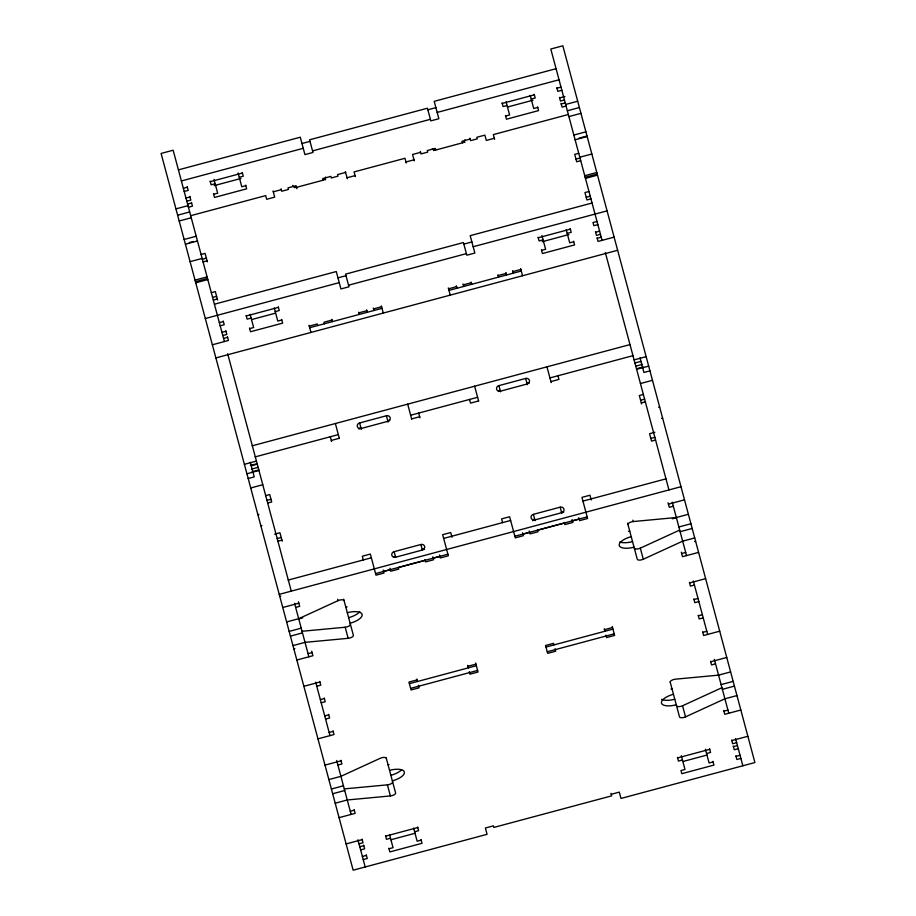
<?xml version="1.0" encoding="UTF-8"?>
<svg xmlns="http://www.w3.org/2000/svg" width="916" height="916" viewBox="0 0 916 916"><rect width="100%" height="100%" fill="white"/><g stroke="black" fill="none" stroke-linecap="round" stroke-linejoin="round"><path stroke-width="1.37" d="M344.061 600.587A4.156 1.637 -15 0 0 338.061 600.644L298.685 618.712L286.628 621.941M634.319 548.203A4.156 1.637 -15 0 0 640.318 548.146L679.695 530.078M627.597 523.128L637.284 559.287A4.156 1.637 -15 0 0 643.295 559.229L682.672 541.161L694.717 537.932M676.558 705.824A4.156 1.637 -15 0 0 682.557 705.767L721.934 687.698M670.146 681.916L679.523 716.919A4.156 1.637 -15 0 0 685.523 716.862L724.899 698.793L736.956 695.565M178.414 169.872L300.276 137.217L304.936 154.609L312.974 152.457L309.585 139.793L427.429 108.225L430.829 120.878L438.856 118.725L434.195 101.332L556.069 68.689M301.971 143.526L310.009 141.373M427.852 109.794L435.89 107.641M181.379 180.967L303.253 148.312M437.172 112.428L559.035 79.772M312.551 150.888L430.405 119.309M183.36 188.318L187.368 187.242M556.985 88.199L561.004 87.123M210.279 181.666L242.419 173.055M502.22 103.439L534.36 94.829M184.196 191.467L188.215 190.391L187.23 186.704M561.851 90.283L557.833 91.36L556.848 87.661M215.145 183.738L211.127 184.814L210.13 181.128M239.248 177.28L243.267 176.204L242.271 172.517M507.086 105.512L503.067 106.588L502.082 102.901M531.188 99.054L535.207 97.978L534.223 94.291M214.207 185.627L241 178.448M507.498 107.035L532.94 100.222M185.959 198.039L189.978 196.963M559.596 97.92L564.954 96.489M186.807 201.188L190.826 200.112L189.83 196.413M564.462 100.004L560.443 101.081L559.447 97.382M213.657 194.272L217.676 193.196L213.978 179.41M245.797 185.662L241.778 186.738L238.091 172.952M505.598 116.046L509.617 114.969L506.101 101.825M537.749 107.435L533.73 108.512L530.204 95.367M187.574 204.085L191.593 203.009M561.21 103.966L565.229 102.89M175.952 208.882L187.998 205.653M565.653 104.458L577.71 101.229M188.421 207.234L192.44 206.157L191.455 202.459M566.077 106.038L562.058 107.115L561.073 103.428M177.635 215.191L189.692 211.962M567.347 110.767L579.393 107.538M273.289 191.81L281.315 189.658M345.595 172.437L337.569 174.59L337.993 176.17L331.294 177.967L330.871 176.387L322.833 178.54L323.256 180.12M420.593 152.342L412.555 154.495L414.261 160.861M470.148 139.072L462.111 141.224L462.534 142.793L435.764 150.029A3.114 2.874 -15 0 1 432.329 148.793M190.688 215.695L265.686 195.6L266.671 199.299L274.708 197.146L273.06 190.986M568.344 114.5L493.346 134.595L494.617 139.324M179.192 220.996L191.249 217.768M568.905 116.584L580.95 113.355M347.027 177.761L355.065 175.609M405.948 161.972L413.986 159.819M494.342 138.293L486.304 140.446L484.873 135.121L476.847 137.274L477.259 138.854L470.572 140.64L469.908 138.179M184.15 239.477L196.196 236.248M573.851 135.053L585.908 131.824M189.28 242.591L193.299 241.515M578.992 138.167L587.03 136.015M185.41 244.206L197.467 240.977M575.122 139.782L587.167 136.553M201.085 254.499L205.104 253.423L207.359 261.839M578.74 153.304L574.721 154.38L576.702 161.777L580.721 160.701M190.093 261.655L202.138 258.426M579.794 157.231L591.851 154.002M202.356 259.228L206.375 258.152M575.992 159.109L580.011 158.033M203.066 261.884L207.085 260.808M195.039 280.124L207.096 276.895M584.74 175.712L596.797 172.483M195.463 281.704L207.508 278.475M585.164 177.28L597.221 174.051M195.749 282.792L207.806 279.563M585.461 178.368L597.507 175.139M211.321 292.685L215.34 291.609L217.596 300.036M588.977 191.49L584.958 192.566L586.938 199.963L590.957 198.886M212.592 297.414L216.6 296.337M586.217 197.295L590.236 196.219M213.302 300.07L217.321 298.994M214.401 304.204L336.275 271.548L340.935 288.941L348.973 286.788L345.572 274.124L463.427 242.545L466.817 255.209L474.854 253.056L470.194 235.664L592.057 203.009M337.958 277.846L345.996 275.693M463.851 244.114L471.877 241.961M205.321 318.516L339.241 282.632M473.16 246.748L607.079 210.863M348.549 285.208L466.393 253.629M219.348 322.638L223.367 321.562M597.003 221.454L592.984 222.531L593.831 225.679L597.839 224.603M246.267 315.986L278.418 307.375M538.219 237.759L570.359 229.149M220.195 325.798L224.214 324.722L223.218 321.024M251.133 318.07L247.114 319.146L246.129 315.447M275.235 311.612L279.254 310.535L278.269 306.837M543.073 239.843L539.066 240.919L538.07 237.221M567.187 233.385L571.206 232.309L570.21 228.611M251.545 319.592L275.647 313.135M542.146 241.721L568.928 234.542M221.947 332.359L225.966 331.283M595.583 232.24L599.602 231.164M222.794 335.508L226.813 334.432L225.828 330.745M600.449 234.324L596.43 235.401L595.446 231.702M249.656 328.604L253.663 327.527L250.148 314.371M281.796 319.982L277.777 321.058L274.25 307.913M541.596 250.377L545.615 249.301L541.917 235.504M573.737 241.767L569.718 242.843L566.191 229.687M223.573 338.405L227.592 337.328M597.209 238.286L601.228 237.21M212.363 344.782L228.428 340.477L227.443 336.779M614.121 237.13L598.045 241.435L597.06 237.748M309.276 326.142L317.314 323.989L317.738 325.558M332.039 320.039L324.012 322.192L324.424 323.772M358.82 312.86L366.858 310.707M373.556 308.91L381.594 306.757M448.554 288.815L456.592 286.662M463.278 284.876L471.316 282.723M498.098 275.544L506.136 273.392M512.834 271.594L520.872 269.441M309.7 327.71L382.018 308.337M448.977 290.395L521.296 271.022M215.878 357.916L617.636 250.274M252.175 445.817L630.162 344.542M359.622 422.963L386.403 415.761A3.114 2.874 -15 0 1 390.159 417.73A3.114 2.874 -15 0 1 387.88 421.303L361.11 428.516A3.114 2.874 -15 0 1 357.343 426.524A3.114 2.874 -15 0 1 359.61 422.94L361.316 429.272M498.899 385.647L525.67 378.445A3.114 2.874 -15 0 1 529.425 380.415A3.114 2.874 -15 0 1 527.158 383.987L500.388 391.189A3.114 2.874 -15 0 1 496.621 389.197A3.114 2.874 -15 0 1 498.888 385.625L500.537 391.785M255.14 456.901L338.336 434.608M410.654 415.234L477.614 397.292M549.932 377.919L633.128 355.626M331.294 440.436L339.321 438.283M411.639 418.898L419.677 416.746M478.599 400.956L470.561 403.109L469.576 399.422M550.917 381.583L558.955 379.43L557.959 375.732M244.389 464.32L256.446 461.091M634.101 359.896L646.146 356.668M250.434 465.442L255.793 464M251.247 465.797L257.27 464.183M634.925 362.999L640.948 361.385M251.419 469.129L258.117 467.343M635.773 366.148L642.471 364.35M252.118 471.74L258.816 469.954M637.811 368.404L643.169 366.961M252.266 472.29L258.965 470.492M636.62 369.297L643.307 367.511M246.931 473.778L252.953 472.164M642.654 367.74L648.688 366.125M248.19 478.507L254.224 476.892L250.297 462.259M649.948 370.854L643.925 372.469L639.998 357.835M250.732 487.965L262.778 484.736M640.433 383.541L652.49 380.312M265.697 495.636L269.716 494.56L271.697 501.945L267.678 503.021M643.353 394.441L639.334 395.517L641.589 403.945M266.968 500.365L270.987 499.289M640.605 400.246L644.624 399.17M641.315 402.914L645.333 401.838M257.888 514.678L258.896 514.414M658.638 407.299L659.646 407.025M260.854 525.761L261.861 525.498M661.615 418.383L662.612 418.12M274.594 534.177L279.952 532.746L282.208 541.173M654.929 432.272L649.57 433.703L651.551 441.1L655.57 440.024M277.204 538.551L281.212 537.474M650.829 438.432L654.848 437.356M277.914 541.207L281.933 540.131M288.151 580.091L371.346 557.798M394.109 551.661A3.114 2.874 -15 0 0 391.83 555.245A3.114 2.874 -15 0 0 395.598 557.214L422.379 550.035A3.114 2.874 -15 0 0 424.646 546.451A3.114 2.874 -15 0 0 420.891 544.493L394.109 551.695L395.643 557.409M443.665 538.413L510.624 520.471M534.864 519.887A3.114 2.874 -15 0 1 531.108 517.929A3.114 2.874 -15 0 1 533.387 514.345L560.168 507.166A3.114 2.874 -15 0 1 563.924 509.136A3.114 2.874 -15 0 1 561.657 512.708L534.875 519.922M582.942 501.098L666.138 478.805M279.231 594.358L680.989 486.705M279.781 596.408L280.788 596.133M375.583 573.576L447.89 554.203M514.849 536.261L587.167 516.887M383.621 571.458L390.319 569.66M425.139 560.329L398.357 567.508L398.769 569.088L390.743 571.24L389.941 568.275M433.165 558.176L439.863 556.39M522.899 534.131L529.597 532.345M537.623 530.192L564.416 523.013M572.443 520.861L579.141 519.063M282.758 607.491L298.822 603.186M668.44 504.144L684.515 499.838M295.65 607.411L299.669 606.335L298.456 601.801M673.306 506.227L669.287 507.304L668.073 502.758M688.385 514.288L676.329 517.517L633.196 521.559A4.156 1.637 -15 0 0 627.964 524.513M298.731 618.907L302.749 617.831M672.367 518.788L676.386 517.712M289.158 631.399L301.215 628.17M678.87 526.975L690.916 523.746M290.429 636.128L302.486 632.899M680.13 531.704L692.187 528.475M292.96 645.585L305.017 642.356L348.149 638.315A4.156 1.637 -15 0 0 353.381 635.361L343.683 599.201M293.864 648.952L294.872 648.677M694.614 541.562L695.622 541.299M308.039 653.658L312.058 652.57M681.676 553.539L685.695 552.462M296.83 660.035L312.906 655.73L311.692 651.184M698.587 552.382L682.523 556.688L681.309 552.153M303.872 686.302L319.947 681.996M689.565 582.965L705.629 578.649M316.776 686.233L320.783 685.157L319.798 681.458M694.42 585.038L690.401 586.114L689.416 582.416M320.36 699.629L324.379 698.553M693.996 599.511L698.015 598.434M321.207 702.778L325.226 701.702L324.23 698.003M698.862 601.583L694.843 602.659L693.847 598.972M416.986 679.924L408.96 682.077L411.066 689.966L419.104 687.813L418.44 685.351M467.881 666.287L475.919 664.134M604.48 629.693L612.518 627.54M409.383 683.657L476.343 665.714M545.982 647.051L612.941 629.109M410.643 688.385L477.602 670.443M547.241 651.78L614.201 633.838M324.722 715.911L328.741 714.835M698.358 615.804L702.377 614.728M325.569 719.071L329.588 717.995L328.592 714.297M703.225 617.876L699.206 618.953L698.21 615.254M329.165 732.468L333.172 731.392M702.79 632.349L706.808 631.273M317.955 738.846L334.019 734.54L333.035 730.842M719.713 631.193L703.637 635.498L702.652 631.811M324.985 765.112L341.061 760.807M710.679 661.776L726.743 657.47M337.89 765.043L341.908 763.967L340.912 760.269M715.545 663.848L711.526 664.924L710.53 661.226M328.867 779.562L340.912 776.333L380.289 758.265A4.156 1.637 -15 0 1 386.3 758.208M730.625 671.92L718.568 675.149L675.435 679.18A4.156 1.637 -15 0 0 670.203 682.134M331.397 789.019L343.454 785.791M721.098 684.607L733.155 681.378M332.668 793.748L344.714 790.519M722.369 689.336L734.426 686.107M335.199 803.206L347.256 799.977L390.388 795.935A4.156 1.637 -15 0 0 395.609 792.993L386.231 757.99M350.278 811.278L354.297 810.202M723.915 711.16L727.934 710.083M339.069 817.656L355.145 813.351L354.149 809.652M740.826 710.003L724.751 714.308L723.766 710.621M346.111 843.934L362.175 839.628M731.792 740.586L747.868 736.281M385.647 836.148L417.788 827.537M677.588 757.921L709.728 749.311M359.003 843.854L363.022 842.777L362.038 839.079M736.659 742.658L732.64 743.735L731.655 740.036M390.514 838.232L386.495 839.308L385.499 835.61M414.616 831.762L418.635 830.686L417.639 826.999M682.454 760.005L678.435 761.082L677.451 757.383M706.557 753.536L710.576 752.46L709.591 748.773M359.782 846.739L363.801 845.663M733.418 746.632L737.437 745.555M390.914 839.754L415.028 833.285M682.867 761.528L706.969 755.059M360.629 849.899L364.637 848.823L363.652 845.125M738.273 748.704L734.254 749.78L733.269 746.082M389.025 848.766L393.044 847.678L389.518 834.533M421.165 840.144L417.146 841.22L413.631 828.075M713.117 761.917L709.098 762.994L705.4 749.208M362.381 856.46L366.4 855.384M736.017 756.353L740.036 755.265M363.228 859.62L367.247 858.532L366.251 854.846M740.884 758.425L736.865 759.501L735.869 755.803M611.258 794.287L619.296 792.122L620.991 798.431L754.91 762.547L562.848 45.8L550.802 49.029L602.064 240.358M302.04 631.273L345.183 627.231A4.156 1.637 -15 0 0 350.404 624.277M344.279 788.894L387.411 784.852A4.156 1.637 -15 0 0 392.643 781.898M605.339 252.576L668.943 489.934M672.218 502.151L686.542 555.611M693.332 580.962L707.656 634.422M714.32 659.314L728.77 713.232M735.571 738.582L742.853 765.776M537.6 106.897L538.585 110.596L506.445 119.206L505.46 115.508M573.588 241.217L574.584 244.916L542.444 253.526L541.448 249.828M712.969 761.379L713.953 765.078L681.813 773.688L680.966 770.539L684.985 769.463L681.298 755.666M632.819 520.173L633.196 521.559M640.318 548.146L643.295 559.229M682.557 705.767L685.523 716.862M591.244 499.953L589.973 495.224L581.946 497.377L587.603 518.49L579.565 520.643L578.775 517.677M520.631 268.56L522.555 275.75M546.955 366.801L551.192 382.613M612.22 626.43L614.625 635.418L606.587 637.57L605.934 635.109M512.594 270.712L513.258 273.174M604.239 628.8L604.904 631.273M505.895 272.499L506.559 274.96M572.076 519.475L572.866 522.441L564.829 524.593L564.279 522.509M497.926 274.903L498.522 277.113M525.681 378.468L527.33 384.606M560.168 507.201L561.84 513.407M611.018 793.393L611.682 795.855L493.839 827.434L493.415 825.854L485.377 828.007L487.072 834.316L353.152 870.2L161.09 153.453L173.147 150.224L224.42 341.554M435.753 149.972L435.329 148.392L427.291 150.545L427.715 152.125L421.017 153.922L420.352 151.461M471.145 282.082L471.74 284.292M533.387 514.38L535.081 520.677M537.497 529.688L538.047 531.761L530.009 533.913L529.219 530.959M463.049 283.983L463.702 286.445M554.008 644.898L553.585 643.33L545.558 645.482L547.665 653.36L555.703 651.207L555.039 648.746M456.351 285.781L457.004 288.242M522.521 532.746L523.322 535.711L515.284 537.864L509.628 516.75L501.59 518.903L502.586 522.601M448.313 287.933L450.237 295.124M474.637 386.174L478.644 401.139M406.235 163.014L404.964 158.285L354.068 171.922L355.339 176.639M418.681 413.059L419.952 417.788M451.966 537.268L450.706 532.54L442.668 534.692L448.325 555.806L440.287 557.959L439.497 554.993M345.378 171.601L347.29 178.746M381.354 305.875L383.277 313.066M407.677 404.116L411.685 419.081M475.622 663.024L478.026 672.023L469.988 674.176L469.335 671.714M373.316 308.028L373.98 310.49M467.641 665.405L468.305 667.867M366.618 309.826L367.282 312.287M432.799 556.791L433.589 559.756L425.562 561.909L425.001 559.825M358.648 312.219L359.244 314.44M386.403 415.795L388.098 422.093M420.902 544.516L422.379 550.058M296.853 188.696L296.051 185.719L288.013 187.872L288.437 189.44L281.739 191.238L281.086 188.776M331.867 319.398L332.462 321.619M416.757 679.042L417.41 681.504M383.254 570.073L384.044 573.027L376.007 575.179L370.35 554.065L362.312 556.218L363.309 559.916M309.035 325.249L310.971 332.439M335.359 423.501L339.367 438.455M330.298 436.737L331.569 441.466M245.66 185.124L246.644 188.822L214.504 197.432L213.508 193.734M281.647 319.444L282.632 323.142L250.492 331.752L249.507 328.054M421.028 839.606L422.013 843.304L389.873 851.914L388.876 848.216M337.683 599.259L338.061 600.644M345.183 627.231L348.149 638.315M387.411 784.852L390.388 795.935M227.683 353.771L291.288 591.129M294.54 603.255L308.887 656.806M315.676 682.157L330 735.617M336.676 760.498L351.126 814.427M357.916 839.777L365.198 866.971M393.846 557.283A3.114 2.874 -15 0 1 395.369 556.39M422.161 549.222A3.114 2.874 -15 0 1 424.509 549.463M532.585 520.723A3.114 2.874 -15 0 1 534.646 519.074M561.428 511.895A3.114 2.874 -15 0 1 563.787 512.136M358.969 429.054A3.114 2.874 -15 0 1 360.881 427.669M387.663 420.49A3.114 2.874 -15 0 1 389.735 420.604M498.43 391.475A3.114 2.874 -15 0 1 500.159 390.353M526.94 383.174A3.114 2.874 -15 0 1 529.001 383.289M292.731 185.387A3.114 2.874 -15 0 0 296.486 187.345L323.268 180.166A3.114 2.874 -15 0 0 325.627 177.109M464.904 139.793A3.114 2.874 -15 0 1 462.546 142.85M294.54 187.666A3.114 2.874 -15 0 1 296.269 186.532M323.05 179.353A3.114 2.874 -15 0 1 325.672 179.754M433.634 150.59A3.114 2.874 -15 0 1 435.547 149.216M462.328 142.037A3.114 2.874 -15 0 1 464.939 142.438M347.313 612.724A13.866 5.439 -15 0 1 362.106 614.384A13.866 5.439 -15 0 1 350.13 623.223M634.032 547.161A13.866 5.439 -15 0 1 619.239 545.489A13.866 5.439 -15 0 1 631.216 536.65M632.555 541.608A13.866 5.439 -15 0 1 619.892 541.963M628.536 531.452A13.866 5.439 -15 0 1 629.739 531.108M359.77 611.659A13.866 5.439 -15 0 1 348.641 617.682M345.824 607.182A13.866 5.439 -15 0 1 347.038 606.873M389.552 770.345A13.866 5.439 -15 0 1 404.345 772.016A13.866 5.439 -15 0 1 392.357 780.856M676.271 704.782A13.866 5.439 -15 0 1 661.467 703.11A13.866 5.439 -15 0 1 673.455 694.271M401.632 769.726A13.866 5.439 -15 0 1 390.88 775.314M388.063 764.803A13.866 5.439 -15 0 1 389.037 764.551M674.783 699.24A13.866 5.439 -15 0 1 661.604 699.343M670.993 689.004A13.866 5.439 -15 0 1 671.966 688.729"/></g></svg>
